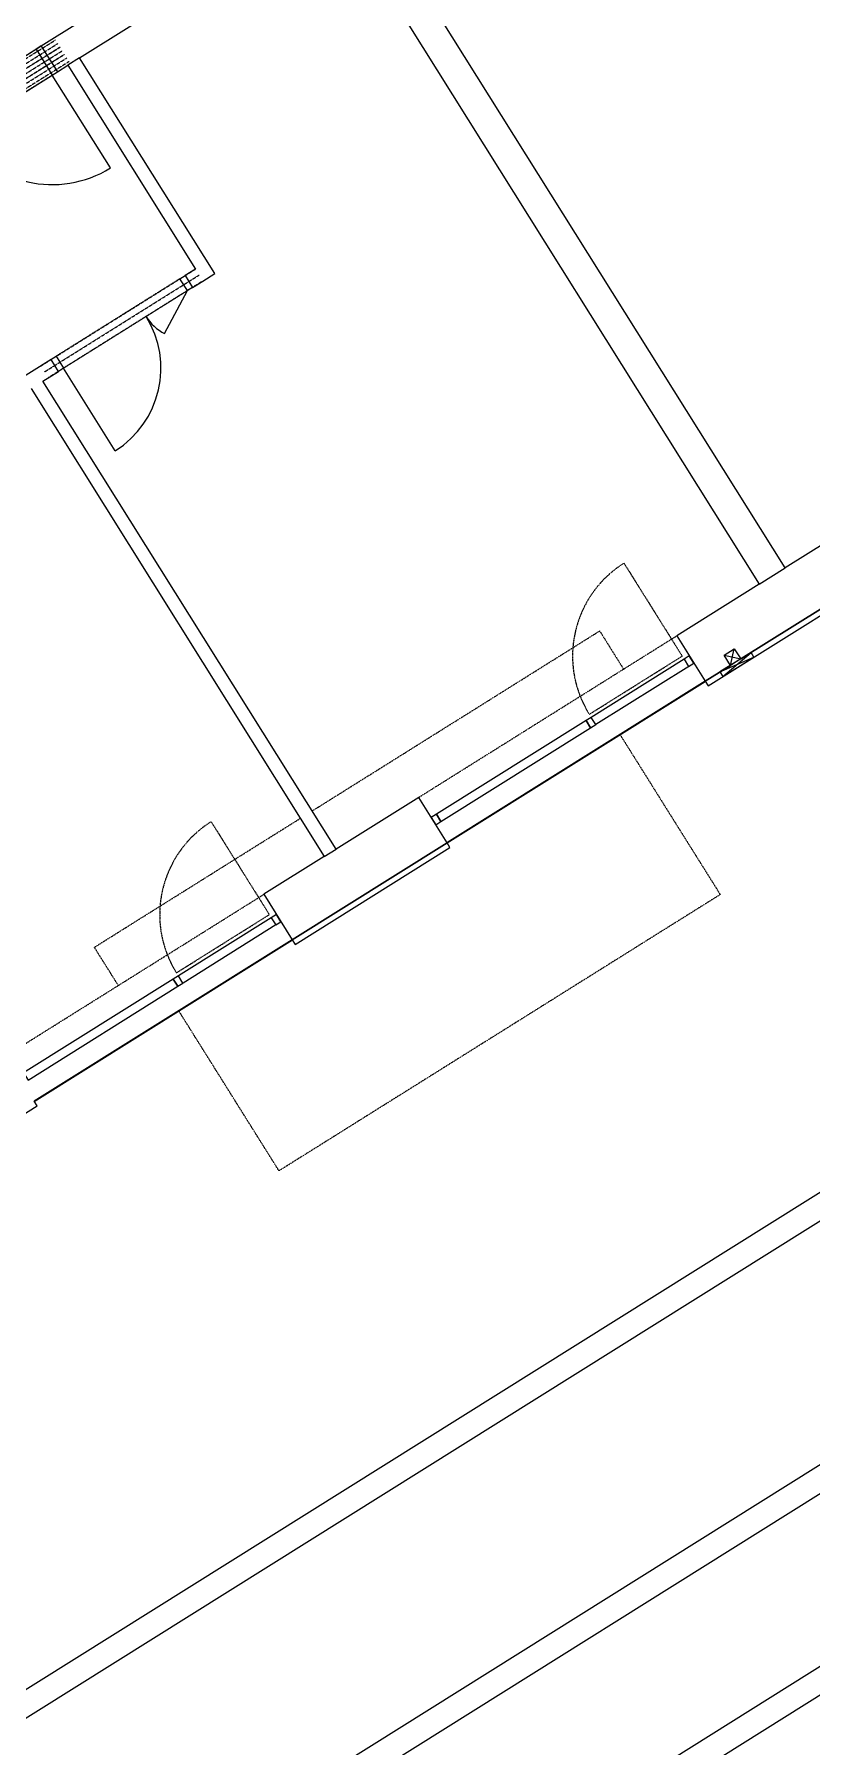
# Model space of a CAD drawing. Header units: millimetres. Extents: x -10201 to 227333, y -5874 to 72638.
# Drawn here: x 154355 to 160739, y 43307 to 57372 of the extents above; entities that cross this region are included whole.
import ezdxf

# ---------------------------------------------------------------- set-up
doc = ezdxf.new("R2010")
doc.units = ezdxf.units.MM
for name, pattern in [('HA_Dash_2mm-S1mm', [2, 1, -1]), ('HA_Dash_3mm-S1mm', [3, 2, -1]), ('HA_DashDot_2_2mm-S0_6mm', [2.2, 1, -0.6, 0, -0.6]), ('HA_DashDot_4mm-S1mm', [4, 2, -1, 0, -1])]:
    doc.linetypes.add(name, pattern=pattern)
for name, color, linetype, lineweight in [('A-DETL-____-OTLN', 9, 'Continuous', 25), ('A-DOOR-____-MCUT', 9, 'HA_DashDot_2_2mm-S0_6mm', 9), ('A-DOOR-____-OTLN', 9, 'Continuous', 9), ('A-DOOR-FRAM-MCUT', 9, 'Continuous', 9), ('A-FLOR-____-OTLN', 9, 'Continuous', 9), ('A-FLOR-____-OVHD', 9, 'HA_DashDot_4mm-S1mm', 25), ('A-GENM-____-HDLN', 9, 'HA_Dash_3mm-S1mm', 9), ('A-GENM-____-OTLN', 9, 'Continuous', 9), ('A-GLAZ-CURT-MCUT', 9, 'Continuous', 5), ('A-GLAZ-CURT-OTLN', 9, 'Continuous', 5), ('A-GLAZ-CWMG-MCUT', 9, 'Continuous', 5), ('A-GLAZ-CWMG-OTLN', 9, 'Continuous', 5), ('A-WALL-____-MCUT', 9, 'Continuous', 25), ('I-WALL-____-MCUT', 9, 'Continuous', 25), ('M-HVAC-DUCT-OTLN', 9, 'Continuous', 9)]:
    doc.layers.add(name, color=color, linetype=linetype, lineweight=lineweight)

# ---------------------------------------------------------------- blocks, each defined once
blk = doc.blocks.new('HA_DR_Single_Swing_Solid - In_BJ_900x2100_Vstup-2000314-schema POHLEDU D_120_6200')
at = {"layer": 'A-DOOR-____-MCUT'}
for p, q in [((-450, 125), (450, 125)), ((-450, -125), (450, -125))]:
    blk.add_line(p, q, dxfattribs=at)
at = {"layer": 'A-DOOR-____-OTLN'}
for p, q in [((-500, 125), (500, 125)), ((-500, -125), (500, -125))]:
    blk.add_line(p, q, dxfattribs=at)
at = {"layer": 'A-DOOR-____-OTLN', "lineweight": 5}
blk.add_line((450, -1025), (450, -125), dxfattribs=at)
blk.add_arc((450, -125), 900, 180, 270, dxfattribs=at)
at = {"layer": 'A-DOOR-FRAM-MCUT'}
for p, q in [((-450, 125), (-500, 125)), ((-450, -125), (-450, 125)), ((500, 125), (450, 125)), ((450, 125), (450, -125)), ((-500, -125), (-450, -125)), ((450, -125), (500, -125))]:
    blk.add_line(p, q, dxfattribs=at)
blk = doc.blocks.new('HA_DR_Double_Swing_Solid - In_BJ_1200x2100_800-1652965-schema POHLEDU D_120_6200')
at = {"layer": 'A-DOOR-____-MCUT'}
for p, q in [((-600, 57), (600, 57)), ((-600, -58), (600, -58))]:
    blk.add_line(p, q, dxfattribs=at)
at = {"layer": 'A-DOOR-____-OTLN', "lineweight": 5}
for p, q in [((600, 857), (600, 57)), ((-254, 257), (-600, 57))]:
    blk.add_line(p, q, dxfattribs=at)
for centre, radius, start, end in [((600, 57), 800, 90, 180), ((-600, 57), 400, 360, 30)]:
    blk.add_arc(centre, radius, start, end, dxfattribs=at)
at = {"layer": 'A-DOOR-FRAM-MCUT'}
for p, q in [((-650, 57), (-600, 57)), ((-600, 57), (-600, -58)), ((600, 57), (650, 57)), ((600, -58), (600, 57)), ((-600, -58), (-650, -58)), ((650, -58), (600, -58))]:
    blk.add_line(p, q, dxfattribs=at)
blk = doc.blocks.new('Systémový panel - Sklo-1480324-schema POHLEDU D_120_6200')
at = {"layer": 'A-GLAZ-CURT-MCUT'}
for p, q in [((725, 0), (-725, 0)), ((-725, 0), (-725, -70)), ((725, -70), (725, 0)), ((-725, -70), (725, -70))]:
    blk.add_line(p, q, dxfattribs=at)
blk = doc.blocks.new('Obdélníková příčel - 50x70mm EXT-1479988-schema POHLEDU D_120_6200')
at = {"layer": 'A-GLAZ-CWMG-MCUT'}
for p, q in [((-50, 70), (0, 70)), ((-50, 0), (-50, 70)), ((0, 0), (-50, 0)), ((0, 70), (0, 0))]:
    blk.add_line(p, q, dxfattribs=at)
blk = doc.blocks.new('ABMV_CW_Single_Swing_Generic - Ex_Glass_SKLOPNE-1529248-schema POHLEDU D_120_6200')
at = {"layer": 'A-DOOR-____-OTLN', "linetype": 'HA_Dash_2mm-S1mm', "lineweight": 5}
for p in [(450, 930), (-450, 30)]:
    blk.add_line(p, (450, 30), dxfattribs=at)
blk.add_arc((450, 30), 900, 90, 180, dxfattribs=at)
blk = doc.blocks.new('Obdélníková příčel - 50x70mm EXT-1480163-schema POHLEDU D_120_6200')
at = {"layer": 'A-GLAZ-CWMG-OTLN'}
for p, q in [((-31448, 47661), (-32211, 47183)), ((-31411, 47601), (-32173, 47124))]:
    blk.add_line(p, q, dxfattribs=at)
blk = doc.blocks.new('Obdélníková příčel - 50x70mm EXT-1479993-schema POHLEDU D_120_6200')
at = {"layer": 'A-GLAZ-CWMG-MCUT'}
for p, q in [((-25, 70), (25, 70)), ((-25, 0), (-25, 70)), ((25, 0), (-25, 0)), ((25, 70), (25, 0))]:
    blk.add_line(p, q, dxfattribs=at)
blk = doc.blocks.new('Obdélníková příčel - 50x70mm EXT-1479989-schema POHLEDU D_120_6200')
at = {"layer": 'A-GLAZ-CWMG-MCUT'}
for p, q in [((0, 70), (-50, 70)), ((-50, 70), (-50, 0)), ((-50, 0), (0, 0)), ((0, 0), (0, 70))]:
    blk.add_line(p, q, dxfattribs=at)
blk = doc.blocks.new('TB_Porotherm KP7_1250mm - TB_Porotherm KP7_1250mm-1834965-schema POHLEDU D_120_6200')
at = {"layer": 'A-GENM-____-HDLN'}
for p, q in [((-625, 35), (625, 35)), ((-625, 0), (625, 0)), ((625, -35), (-625, -35))]:
    blk.add_line(p, q, dxfattribs=at)
blk = doc.blocks.new('TB_Porotherm KP11_5_1500mm - TB_Porotherm KP11_5_1500mm-1841486-schema POHLEDU D_120_6200')
at = {"layer": 'A-GENM-____-HDLN'}
for p, q in [((-750, 57.5), (750, 57.5)), ((-750, 0), (750, 0)), ((750, -57.5), (-750, -57.5))]:
    blk.add_line(p, q, dxfattribs=at)
blk = doc.blocks.new('185-01_OBJEKT D_Central_rvt-5-schema POHLEDU D_120_6200')
at = {"layer": 'A-DETL-____-OTLN'}
for p, q in [((-23589, 52294), (-23844, 52135)), ((-23844, 52135), (-23565, 52256)), ((-23820, 52096), (-23589, 52294)), ((-23820, 52096), (-23565, 52256)), ((-23565, 52256), (-23589, 52294)), ((-23844, 52135), (-23820, 52096))]:
    blk.add_line(p, q, dxfattribs=at)
at = {"layer": 'A-FLOR-____-OTLN'}
for p, q in [((-26084, 50730), (-23965, 52057)), ((-29474, 48607), (-27355, 49934))]:
    blk.add_line(p, q, dxfattribs=at)
at = {"layer": 'A-FLOR-____-OVHD'}
for p, q in [((-27192, 50993), (-24832, 52471)), ((-24832, 52471), (-24636, 52158)), ((-26318, 51104), (-24199, 52431)), ((-24665, 51620), (-23842, 50306)), ((-28981, 49873), (-27290, 50932)), ((-29708, 48981), (-27589, 50308)), ((-23842, 50306), (-27465, 48037)), ((-28784, 49559), (-28981, 49873)), ((-27465, 48037), (-28288, 49351))]:
    blk.add_line(p, q, dxfattribs=at)
at = {"layer": 'A-WALL-____-MCUT', "lineweight": 9}
for p, q in [((-29102, 57178), (-29199, 57117)), ((-23674, 52241), (-22377, 53053)), ((-22377, 53053), (-23674, 52241)), ((-23521, 52856), (-23310, 52988)), ((-23966, 52058), (-23758, 52188)), ((-23758, 52188), (-23966, 52058)), ((-27356, 49935), (-26085, 50731)), ((-26085, 50731), (-27356, 49935)), ((-27094, 50618), (-26996, 50679))]:
    blk.add_line(p, q, dxfattribs=at)
at = {"layer": 'A-WALL-____-MCUT'}
for p, q in [((-22610, 53426), (-23310, 52988)), ((-23942, 52020), (-22353, 53015)), ((-23521, 52856), (-24199, 52431)), ((-24199, 52431), (-23966, 52058)), ((-23966, 52058), (-23942, 52020)), ((-26318, 51104), (-26996, 50679)), ((-26085, 50731), (-26318, 51104)), ((-27332, 49897), (-26061, 50693)), ((-26061, 50693), (-26085, 50731)), ((-27094, 50618), (-27589, 50308)), ((-27589, 50308), (-27356, 49935)), ((-27356, 49935), (-27332, 49897)), ((-31251, 47442), (-29451, 48570)), ((-29451, 48570), (-29474, 48608))]:
    blk.add_line(p, q, dxfattribs=at)
at = {"layer": 'I-WALL-____-MCUT'}
for p, q in [((-24713, 60221), (-29417, 57275)), ((-29102, 57178), (-27644, 58091)), ((-23310, 52988), (-26455, 58010)), ((-26667, 57877), (-23521, 52856)), ((-29417, 57275), (-29284, 57063)), ((-29284, 57063), (-29199, 57117)), ((-29199, 57117), (-28151, 55443)), ((-27992, 55406), (-29102, 57178)), ((-28151, 55443), (-28236, 55390)), ((-28236, 55390), (-28175, 55292)), ((-28175, 55292), (-28090, 55345)), ((-28090, 55345), (-27992, 55406)), ((-29337, 54700), (-30104, 54219)), ((-29403, 54523), (-29276, 54602)), ((-29276, 54602), (-29337, 54700)), ((-29501, 54461), (-27094, 50618)), ((-26996, 50679), (-29403, 54523))]:
    blk.add_line(p, q, dxfattribs=at)
at = {"layer": 'M-HVAC-DUCT-OTLN', "lineweight": 5}
for p, q in [((-23811, 52272), (-23727, 52325)), ((-23758, 52188), (-23727, 52325)), ((-23727, 52325), (-23673, 52241)), ((-23811, 52272), (-23673, 52241)), ((-23758, 52188), (-23811, 52272)), ((-23673, 52241), (-23758, 52188))]:
    blk.add_line(p, q, dxfattribs=at)
at = {"layer": 'A-DOOR-____-OTLN', "lineweight": 9}
for name, p, rotation in [('HA_DR_Single_Swing_Solid - In_BJ_900x2100_Vstup-2000314-schema POHLEDU D_120_6200', (-29774, 56904), 32.06111111111118), ('HA_DR_Double_Swing_Solid - In_BJ_1200x2100_800-1652965-schema POHLEDU D_120_6200', (-28756, 54996), 212.0611111111112), ('ABMV_CW_Single_Swing_Generic - Ex_Glass_SKLOPNE-1529248-schema POHLEDU D_120_6200', (-24520, 52000), 32.06111111111168), ('ABMV_CW_Single_Swing_Generic - Ex_Glass_SKLOPNE-1529248-schema POHLEDU D_120_6200', (-27910, 49877), 32.06111111111168)]:
    blk.add_blockref(name, p, dxfattribs=dict(at, rotation=rotation))
at = {"layer": 'A-GENM-____-OTLN', "lineweight": 9, "rotation": 32.06111111111186}
for name, p in [('TB_Porotherm KP7_1250mm - TB_Porotherm KP7_1250mm-1834965-schema POHLEDU D_120_6200', (-29811, 56963)), ('TB_Porotherm KP7_1250mm - TB_Porotherm KP7_1250mm-1834965-schema POHLEDU D_120_6200', (-29774, 56904)), ('TB_Porotherm KP7_1250mm - TB_Porotherm KP7_1250mm-1834965-schema POHLEDU D_120_6200', (-29737, 56845)), ('TB_Porotherm KP11_5_1500mm - TB_Porotherm KP11_5_1500mm-1841486-schema POHLEDU D_120_6200', (-28756, 54996))]:
    blk.add_blockref(name, p, dxfattribs=at)
at = {"layer": 'A-GLAZ-CURT-OTLN', "lineweight": 9, "rotation": 32.06111111111168}
for p in [(-25558, 51350), (-28948, 49227)]:
    blk.add_blockref('Systémový panel - Sklo-1480324-schema POHLEDU D_120_6200', p, dxfattribs=at)
at = {"layer": 'A-GLAZ-CWMG-OTLN', "lineweight": 9}
for p in [(7310, 4578), (3920, 2455)]:
    blk.add_blockref('Obdélníková příčel - 50x70mm EXT-1480163-schema POHLEDU D_120_6200', p, dxfattribs=at)
at = {"layer": 'A-GLAZ-CWMG-OTLN', "lineweight": 9, "extrusion": (0, 0, -1), "rotation": 147.9388888888883}
for name, p in [('Obdélníková příčel - 50x70mm EXT-1479988-schema POHLEDU D_120_6200', (24096, 52266)), ('Obdélníková příčel - 50x70mm EXT-1479993-schema POHLEDU D_120_6200', (24922, 51748)), ('Obdélníková příčel - 50x70mm EXT-1479988-schema POHLEDU D_120_6200', (27486, 50142)), ('Obdélníková příčel - 50x70mm EXT-1479993-schema POHLEDU D_120_6200', (28312, 49625))]:
    blk.add_blockref(name, p, dxfattribs=at)
at = {"layer": 'A-GLAZ-CWMG-OTLN', "lineweight": 9, "rotation": 212.0611111111117}
blk.add_blockref('Obdélníková příčel - 50x70mm EXT-1479989-schema POHLEDU D_120_6200', (-26215, 50939), dxfattribs=at)

msp = doc.modelspace()

# ---------------------------------------------------------------- linework, layer by layer
at = {"layer": 'A-FLOR-____-OTLN'}
for p, q in [((159864, 52058), (157744, 50730)), ((156474, 49935), (154355, 48608))]:
    msp.add_line(p, q, dxfattribs=at)
at = {"layer": 'A-WALL-____-MCUT'}
for p, q in [((151199, 41845), (165755, 50961)), ((151305, 41675), (165861, 50792)), ((166899, 49437), (152207, 40235)), ((167005, 49267), (152314, 40065)), ((152951, 39048), (167730, 48305)), ((153057, 38879), (167836, 48136))]:
    msp.add_line(p, q, dxfattribs=at)

# ---------------------------------------------------------------- block references
at = {"color": 50, "lineweight": 5}
msp.add_blockref('185-01_OBJEKT D_Central_rvt-5-schema POHLEDU D_120_6200', (183830, 0), dxfattribs=at)

doc.saveas('drawing.dxf')
